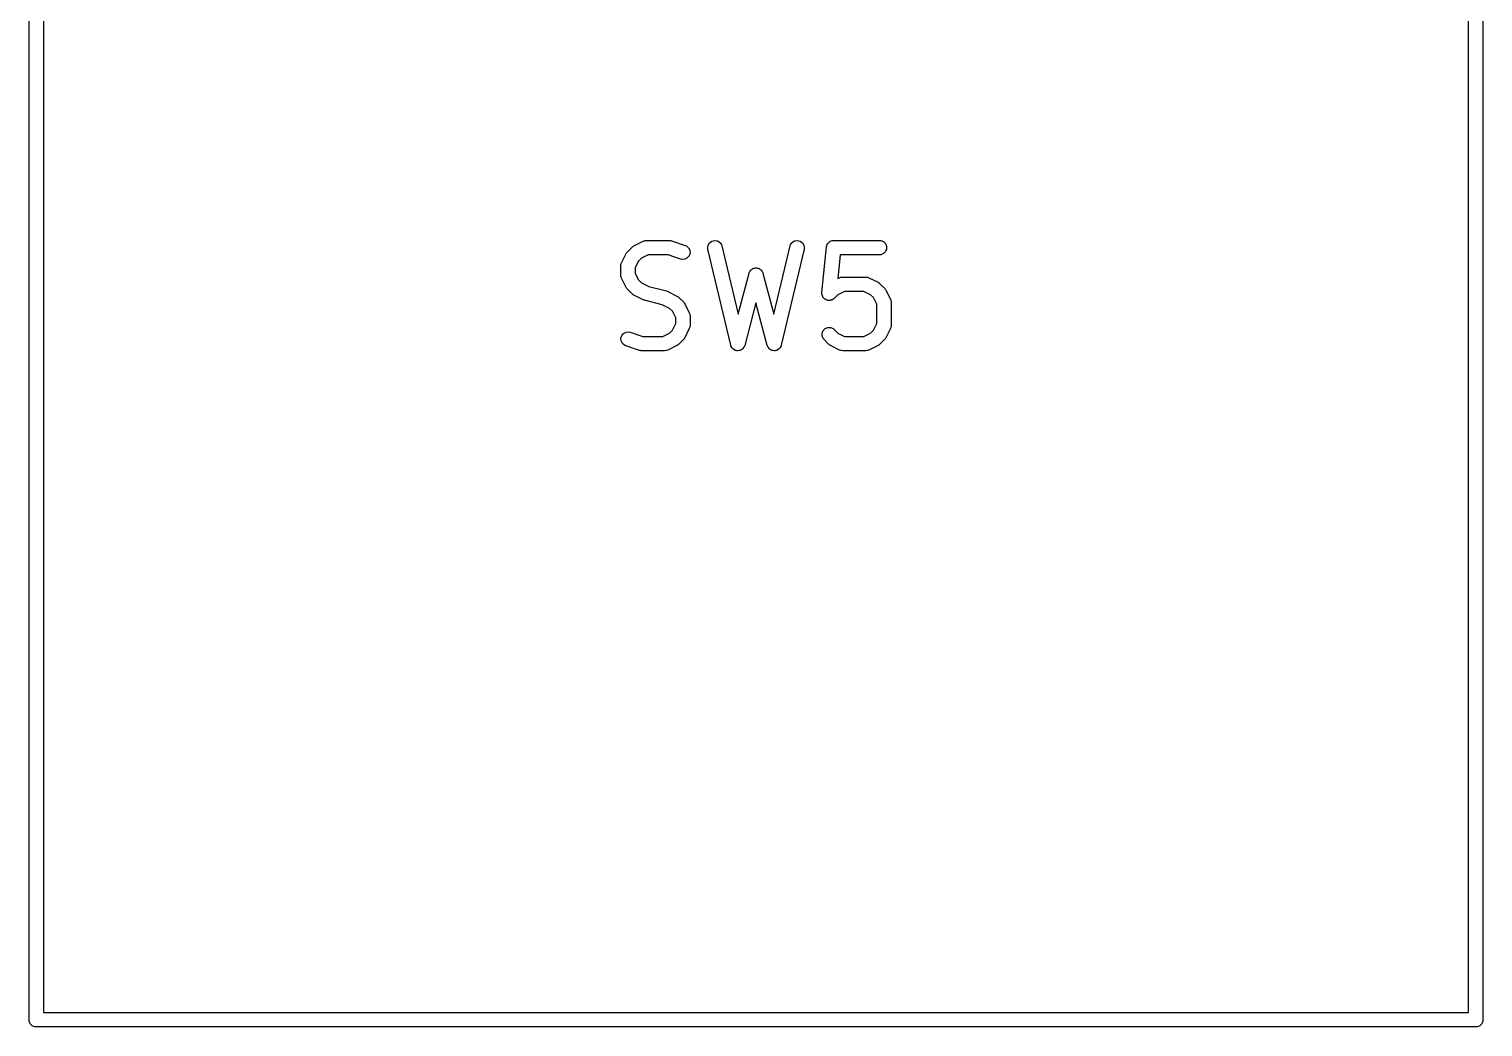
# Model space of a CAD drawing. Header units: millimetres. Extents: x 100.1 to 179.9, y -189 to -95.3.
# Drawn here: x 151.47 to 166.62, y -142.57 to -132.18 of the extents above; entities that cross this region are included whole.
import ezdxf

# ---------------------------------------------------------------- set-up
doc = ezdxf.new("R2010")
doc.units = ezdxf.units.MM
doc.layers.add('F.Fab', color=9, linetype='CONTINUOUS', true_color=0xafafaf)

msp = doc.modelspace()

# ---------------------------------------------------------------- linework, layer by layer
at = {"layer": 'F.Fab', "linetype": 'CONTINUOUS'}
for p, q in [((151.475, -142.5), (151.475, -127.5)), ((166.625, -127.5), (166.625, -142.5)), ((151.625, -127.575), (151.625, -142.425)), ((166.475, -142.425), (166.475, -127.575)), ((157.892511, -134.38126), (157.907143, -134.379819)), ((157.907143, -134.379819), (158.145238, -134.379819)), ((158.145238, -134.379819), (158.152643, -134.380548)), ((158.152643, -134.380548), (158.154618, -134.380408)), ((158.154618, -134.380408), (158.157215, -134.380998)), ((158.590157, -134.386649), (158.618625, -134.379871)), ((158.618625, -134.379871), (158.64752, -134.384504)), ((159.452481, -134.384504), (159.481376, -134.379871)), ((159.481376, -134.379871), (159.509844, -134.38665)), ((159.850497, -134.380707), (159.852284, -134.380169)), ((159.852284, -134.380169), (159.854112, -134.380351)), ((159.854112, -134.380351), (159.859524, -134.379819)), ((159.859524, -134.379819), (160.335714, -134.379819)), ((160.335714, -134.379819), (160.350346, -134.38126)), ((157.649585, -134.611754), (157.697204, -134.516516)), ((157.697204, -134.516516), (157.701168, -134.510216)), ((157.701168, -134.510216), (157.701926, -134.508389)), ((157.701926, -134.508389), (157.703614, -134.506332)), ((157.703614, -134.506332), (157.705036, -134.504073)), ((157.705036, -134.504073), (157.706534, -134.502773)), ((157.706534, -134.502773), (157.711253, -134.497024)), ((157.711253, -134.497024), (157.758872, -134.449405)), ((157.758872, -134.449405), (157.764621, -134.444686)), ((157.764621, -134.444686), (157.765921, -134.443188)), ((157.765921, -134.443188), (157.76818, -134.441766)), ((157.76818, -134.441766), (157.770237, -134.440078)), ((157.770237, -134.440078), (157.772064, -134.43932)), ((157.772064, -134.43932), (157.778364, -134.435356)), ((157.778364, -134.435356), (157.873602, -134.387737)), ((157.924848, -134.529819), (157.856332, -134.564077)), ((157.873602, -134.387737), (157.887333, -134.382482)), ((157.887333, -134.382482), (157.890022, -134.38229)), ((157.890022, -134.38229), (157.892511, -134.38126)), ((158.133068, -134.529819), (157.924848, -134.529819)), ((158.264377, -134.573589), (158.133068, -134.529819)), ((158.157215, -134.380998), (158.15987, -134.38126)), ((158.15987, -134.38126), (158.161701, -134.382018)), ((158.161701, -134.382018), (158.168955, -134.383668)), ((158.168955, -134.383668), (158.311812, -134.431287)), ((158.311812, -134.431287), (158.325237, -134.437281)), ((158.325237, -134.437281), (158.347344, -134.456455)), ((158.347344, -134.456455), (158.360431, -134.482628)), ((158.362506, -134.511818), (158.353252, -134.53958)), ((158.360431, -134.482628), (158.362506, -134.511818)), ((158.546481, -134.457623), (158.551114, -134.428728)), ((158.548469, -134.472191), (158.546481, -134.457623)), ((158.786564, -135.472191), (158.548469, -134.472191)), ((158.551114, -134.428728), (158.56645, -134.403806)), ((158.56645, -134.403806), (158.590157, -134.386649)), ((158.64752, -134.384504), (158.672442, -134.39984)), ((158.672442, -134.39984), (158.689599, -134.423547)), ((158.689599, -134.423547), (158.694389, -134.437447)), ((158.694389, -134.437447), (158.86364, -135.148303)), ((159.236359, -135.148303), (159.405612, -134.437448)), ((159.551532, -134.472191), (159.313436, -135.472191)), ((159.405612, -134.437448), (159.410402, -134.423547)), ((159.410402, -134.423547), (159.427559, -134.39984)), ((159.427559, -134.39984), (159.452481, -134.384504)), ((159.509844, -134.38665), (159.533551, -134.403806)), ((159.533551, -134.403806), (159.548887, -134.428728)), ((159.548887, -134.428728), (159.55352, -134.457623)), ((159.55352, -134.457623), (159.551532, -134.472191)), ((159.737277, -134.923546), (159.784896, -134.447356)), ((159.784896, -134.447356), (159.785965, -134.442023)), ((159.785965, -134.440187), (159.786678, -134.438464)), ((159.785965, -134.442023), (159.785965, -134.440187)), ((159.786678, -134.438464), (159.787786, -134.43294)), ((159.787786, -134.43294), (159.792968, -134.42328)), ((159.792968, -134.42328), (159.797164, -134.413151)), ((159.797164, -134.413151), (159.799835, -134.410479)), ((159.799835, -134.410479), (159.80162, -134.407153)), ((159.80162, -134.407153), (159.810102, -134.400212)), ((159.810102, -134.400212), (159.817856, -134.392459)), ((159.817856, -134.392459), (159.821344, -134.391013)), ((159.821344, -134.391013), (159.824268, -134.388622)), ((159.824268, -134.388622), (159.834765, -134.385454)), ((159.834765, -134.385454), (159.844892, -134.38126)), ((159.844892, -134.38126), (159.850497, -134.380707)), ((159.927398, -134.529819), (159.902579, -134.778009)), ((160.335714, -134.529819), (159.927398, -134.529819)), ((160.350346, -134.528378), (160.335714, -134.529819)), ((160.350346, -134.38126), (160.377382, -134.392459)), ((160.377382, -134.517179), (160.350346, -134.528378)), ((160.377382, -134.392459), (160.398074, -134.413151)), ((160.398074, -134.496487), (160.377382, -134.517179)), ((160.398074, -134.413151), (160.409273, -134.440187)), ((160.409273, -134.469451), (160.398074, -134.496487)), ((160.409273, -134.440187), (160.409273, -134.469451)), ((157.641667, -134.645295), (157.643108, -134.630663)), ((157.641667, -134.740533), (157.641667, -134.645295)), ((157.643108, -134.630663), (157.644139, -134.628173)), ((157.644139, -134.628173), (157.64433, -134.625486)), ((157.64433, -134.625486), (157.649585, -134.611754)), ((157.825925, -134.594484), (157.791667, -134.663)), ((157.791667, -134.663), (157.791667, -134.722828)), ((157.856332, -134.564077), (157.825925, -134.594484)), ((158.278714, -134.576849), (158.264377, -134.573589)), ((158.307904, -134.574774), (158.278714, -134.576849)), ((158.334078, -134.561688), (158.307904, -134.574774)), ((158.353252, -134.53958), (158.334078, -134.561688)), ((159.000482, -134.684204), (159.009049, -134.679243)), ((159.009049, -134.679243), (159.016909, -134.673228)), ((159.016909, -134.673228), (159.021601, -134.671976)), ((159.021601, -134.671976), (159.025807, -134.669542)), ((159.025807, -134.669542), (159.035624, -134.668237)), ((159.035624, -134.668237), (159.045185, -134.665688)), ((159.045185, -134.665688), (159.049997, -134.666327)), ((159.049997, -134.666327), (159.054816, -134.665687)), ((159.054816, -134.665687), (159.064386, -134.668239)), ((159.064386, -134.668239), (159.074193, -134.669542)), ((159.074193, -134.669542), (159.078394, -134.671974)), ((159.078394, -134.671974), (159.083091, -134.673227)), ((159.083091, -134.673227), (159.090953, -134.679245)), ((159.090953, -134.679245), (159.099518, -134.684204)), ((157.643108, -134.755165), (157.641667, -134.740533)), ((157.644139, -134.757654), (157.643108, -134.755165)), ((157.64433, -134.760342), (157.644139, -134.757654)), ((157.649585, -134.774074), (157.64433, -134.760342)), ((157.697204, -134.869312), (157.649585, -134.774074)), ((157.791667, -134.722828), (157.825925, -134.791344)), ((157.825925, -134.791344), (157.856332, -134.821751)), ((157.856332, -134.821751), (157.933319, -134.860244)), ((158.86364, -135.148303), (158.977532, -134.721208)), ((158.977532, -134.721208), (158.978817, -134.717779)), ((158.978817, -134.717779), (158.979009, -134.71634)), ((158.979009, -134.71634), (158.979998, -134.71463)), ((158.979998, -134.71463), (158.982695, -134.707441)), ((158.982695, -134.707441), (158.988712, -134.69958)), ((158.988712, -134.69958), (158.993671, -134.691015)), ((158.993671, -134.691015), (158.997528, -134.688062)), ((158.997528, -134.688062), (159.000482, -134.684204)), ((159.099518, -134.684204), (159.10247, -134.688061)), ((159.10247, -134.688061), (159.106329, -134.691015)), ((159.106329, -134.691015), (159.11129, -134.699583)), ((159.11129, -134.699583), (159.117305, -134.707442)), ((159.117305, -134.707442), (159.119999, -134.714626)), ((159.119999, -134.714626), (159.120991, -134.716339)), ((159.120991, -134.716339), (159.121182, -134.71778)), ((159.121182, -134.71778), (159.122468, -134.721208)), ((159.122468, -134.721208), (159.236359, -135.148303)), ((159.902579, -134.778009), (159.921221, -134.768689)), ((159.921221, -134.768689), (159.934952, -134.763434)), ((159.934952, -134.763434), (159.937641, -134.763242)), ((159.937641, -134.763242), (159.94013, -134.762212)), ((159.94013, -134.762212), (159.954762, -134.760771)), ((159.954762, -134.760771), (160.192857, -134.760771)), ((160.192857, -134.760771), (160.207489, -134.762212)), ((160.207489, -134.762212), (160.209978, -134.763243)), ((160.209978, -134.763243), (160.212666, -134.763434)), ((160.212666, -134.763434), (160.226398, -134.768689)), ((160.226398, -134.768689), (160.321636, -134.816308)), ((160.321636, -134.816308), (160.327935, -134.820272)), ((160.327935, -134.820272), (160.329763, -134.82103)), ((160.329763, -134.82103), (160.331819, -134.822718)), ((160.331819, -134.822718), (160.334079, -134.82414)), ((160.334079, -134.82414), (160.335378, -134.825638)), ((160.335378, -134.825638), (160.341128, -134.830357)), ((160.341128, -134.830357), (160.388747, -134.877976)), ((157.701168, -134.875611), (157.697204, -134.869312)), ((157.701926, -134.877439), (157.701168, -134.875611)), ((157.703614, -134.879495), (157.701926, -134.877439)), ((157.705036, -134.881755), (157.703614, -134.879495)), ((157.706534, -134.883054), (157.705036, -134.881755)), ((157.711253, -134.888804), (157.706534, -134.883054)), ((157.758872, -134.936423), (157.711253, -134.888804)), ((157.764621, -134.941141), (157.758872, -134.936423)), ((157.765921, -134.94264), (157.764621, -134.941141)), ((157.76818, -134.944061), (157.765921, -134.94264)), ((157.770237, -134.94575), (157.76818, -134.944061)), ((157.772064, -134.946507), (157.770237, -134.94575)), ((157.778364, -134.950472), (157.772064, -134.946507)), ((157.873602, -134.998091), (157.778364, -134.950472)), ((157.933319, -134.860244), (158.115809, -134.905867)), ((158.115809, -134.905867), (158.116888, -134.906252)), ((158.116888, -134.906252), (158.117428, -134.906291)), ((158.117428, -134.906291), (158.123509, -134.908618)), ((158.123509, -134.908618), (158.129655, -134.910814)), ((158.129655, -134.910814), (158.13009, -134.911136)), ((158.13009, -134.911136), (158.13116, -134.911546)), ((158.13116, -134.911546), (158.226398, -134.959165)), ((158.226398, -134.959165), (158.232697, -134.963129)), ((158.232697, -134.963129), (158.234525, -134.963887)), ((158.234525, -134.963887), (158.236581, -134.965575)), ((158.236581, -134.965575), (158.238841, -134.966997)), ((158.238841, -134.966997), (158.24014, -134.968495)), ((158.24014, -134.968495), (158.24589, -134.973214)), ((158.24589, -134.973214), (158.293509, -135.020833)), ((159.737255, -134.938249), (159.737277, -134.923546)), ((159.738346, -134.941864), (159.737255, -134.938249)), ((159.738346, -134.94564), (159.738346, -134.941864)), ((159.74254, -134.955765), (159.738346, -134.94564)), ((159.745708, -134.966265), (159.74254, -134.955765)), ((159.748099, -134.969188), (159.745708, -134.966265)), ((159.749545, -134.972677), (159.748099, -134.969188)), ((159.757298, -134.98043), (159.749545, -134.972677)), ((159.764239, -134.988913), (159.757298, -134.98043)), ((159.864938, -134.984042), (159.853573, -134.993369)), ((159.903951, -134.945029), (159.864938, -134.984042)), ((159.972467, -134.910771), (159.903951, -134.945029)), ((160.175152, -134.910771), (159.972467, -134.910771)), ((160.243668, -134.945029), (160.175152, -134.910771)), ((160.274075, -134.975436), (160.243668, -134.945029)), ((160.308333, -135.043952), (160.274075, -134.975436)), ((160.388747, -134.877976), (160.393465, -134.883725)), ((160.393465, -134.883725), (160.394964, -134.885025)), ((160.394964, -134.885025), (160.396385, -134.887284)), ((160.396385, -134.887284), (160.398074, -134.889341)), ((160.398074, -134.889341), (160.398831, -134.891168)), ((160.398831, -134.891168), (160.402796, -134.897468)), ((160.402796, -134.897468), (160.450415, -134.992706)), ((157.874671, -134.9985), (157.873602, -134.998091)), ((157.875107, -134.998823), (157.874671, -134.9985)), ((157.881243, -135.001015), (157.875107, -134.998823)), ((157.887333, -135.003346), (157.881243, -135.001015)), ((157.887873, -135.003384), (157.887333, -135.003346)), ((157.888953, -135.00377), (157.887873, -135.003384)), ((158.071443, -135.049392), (157.888953, -135.00377)), ((158.14843, -135.087886), (158.071443, -135.049392)), ((158.178837, -135.118293), (158.14843, -135.087886)), ((158.213095, -135.186809), (158.178837, -135.118293)), ((158.293509, -135.020833), (158.298227, -135.026582)), ((158.298227, -135.026582), (158.299726, -135.027882)), ((158.299726, -135.027882), (158.301147, -135.030141)), ((158.301147, -135.030141), (158.302836, -135.032198)), ((158.302836, -135.032198), (158.303593, -135.034025)), ((158.303593, -135.034025), (158.307558, -135.040325)), ((158.307558, -135.040325), (158.355177, -135.135563)), ((158.355177, -135.135563), (158.360432, -135.149294)), ((159.049999, -135.031613), (158.931992, -135.474144)), ((159.168008, -135.474144), (159.049999, -135.031613)), ((159.767565, -134.990697), (159.764239, -134.988913)), ((159.770237, -134.993369), (159.767565, -134.990697)), ((159.780364, -134.997564), (159.770237, -134.993369)), ((159.790026, -135.002747), (159.780364, -134.997564)), ((159.793785, -135.003122), (159.790026, -135.002747)), ((159.797274, -135.004568), (159.793785, -135.003122)), ((159.808235, -135.004568), (159.797274, -135.004568)), ((159.819145, -135.005659), (159.808235, -135.004568)), ((159.822761, -135.004568), (159.819145, -135.005659)), ((159.826536, -135.004568), (159.822761, -135.004568)), ((159.836661, -135.000373), (159.826536, -135.004568)), ((159.847161, -134.997206), (159.836661, -135.000373)), ((159.850084, -134.994814), (159.847161, -134.997206)), ((159.853573, -134.993369), (159.850084, -134.994814)), ((160.308333, -135.246637), (160.308333, -135.043952)), ((160.450415, -134.992706), (160.45567, -135.006437)), ((160.45567, -135.006437), (160.455861, -135.009126)), ((160.455861, -135.009126), (160.456892, -135.011615)), ((160.456892, -135.011615), (160.458333, -135.026247)), ((160.458333, -135.026247), (160.458333, -135.264342)), ((158.178836, -135.315153), (158.213095, -135.246637)), ((158.213095, -135.246637), (158.213095, -135.186809)), ((158.360432, -135.284152), (158.355177, -135.297883)), ((158.360432, -135.149294), (158.360623, -135.151983)), ((158.360623, -135.281462), (158.360432, -135.284152)), ((158.360623, -135.151983), (158.361654, -135.154472)), ((158.361654, -135.278974), (158.360623, -135.281462)), ((158.361654, -135.154472), (158.363095, -135.169104)), ((158.363095, -135.264342), (158.361654, -135.278974)), ((158.363095, -135.169104), (158.363095, -135.264342)), ((159.770238, -135.297219), (159.797274, -135.286021)), ((159.797274, -135.286021), (159.826537, -135.286021)), ((159.826537, -135.286021), (159.853573, -135.29722)), ((160.274074, -135.315153), (160.308333, -135.246637)), ((160.45567, -135.284152), (160.450415, -135.297883)), ((160.455861, -135.281462), (160.45567, -135.284152)), ((160.456892, -135.278974), (160.455861, -135.281462)), ((160.458333, -135.264342), (160.456892, -135.278974)), ((157.642256, -135.39782), (157.65151, -135.370057)), ((157.644331, -135.42701), (157.642256, -135.39782)), ((157.657417, -135.453183), (157.644331, -135.42701)), ((157.65151, -135.370057), (157.670684, -135.34795)), ((157.670684, -135.34795), (157.696857, -135.334864)), ((157.696857, -135.334864), (157.726047, -135.332789)), ((157.726047, -135.332789), (157.740384, -135.336049)), ((157.740384, -135.336049), (157.871694, -135.379819)), ((157.871694, -135.379819), (158.079914, -135.379819)), ((158.079914, -135.379819), (158.148429, -135.345561)), ((158.148429, -135.345561), (158.178836, -135.315153)), ((158.293509, -135.412613), (158.245891, -135.460232)), ((158.298227, -135.406863), (158.293509, -135.412613)), ((158.299726, -135.405564), (158.298227, -135.406863)), ((158.301147, -135.403305), (158.299726, -135.405564)), ((158.302837, -135.401247), (158.301147, -135.403305)), ((158.303594, -135.399417), (158.302837, -135.401247)), ((158.307558, -135.393121), (158.303594, -135.399417)), ((158.355177, -135.297883), (158.307558, -135.393121)), ((159.738346, -135.344948), (159.749545, -135.317912)), ((159.738346, -135.374211), (159.738346, -135.344948)), ((159.749544, -135.401247), (159.738346, -135.374211)), ((159.758871, -135.412612), (159.749544, -135.401247)), ((159.749545, -135.317912), (159.770238, -135.297219)), ((159.80649, -135.460232), (159.758871, -135.412612)), ((159.853573, -135.29722), (159.864939, -135.306548)), ((159.864939, -135.306548), (159.903951, -135.345561)), ((159.903951, -135.345561), (159.972467, -135.379819)), ((159.972467, -135.379819), (160.175152, -135.379819)), ((160.175152, -135.379819), (160.243667, -135.345561)), ((160.243667, -135.345561), (160.274074, -135.315153)), ((160.388747, -135.412613), (160.341129, -135.460232)), ((160.393465, -135.406863), (160.388747, -135.412613)), ((160.394964, -135.405564), (160.393465, -135.406863)), ((160.396385, -135.403305), (160.394964, -135.405564)), ((160.398075, -135.401247), (160.396385, -135.403305)), ((160.398832, -135.399417), (160.398075, -135.401247)), ((160.402796, -135.393121), (160.398832, -135.399417)), ((160.450415, -135.297883), (160.402796, -135.393121)), ((157.679524, -135.472357), (157.657417, -135.453183)), ((157.69295, -135.478351), (157.679524, -135.472357)), ((157.835806, -135.52597), (157.69295, -135.478351)), ((157.843061, -135.527619), (157.835806, -135.52597)), ((157.844892, -135.528378), (157.843061, -135.527619)), ((157.847545, -135.528639), (157.844892, -135.528378)), ((157.850143, -135.52923), (157.847545, -135.528639)), ((157.852117, -135.529089), (157.850143, -135.52923)), ((157.859524, -135.529819), (157.852117, -135.529089)), ((158.097619, -135.529819), (157.859524, -135.529819)), ((158.112251, -135.528378), (158.097619, -135.529819)), ((158.11474, -135.527346), (158.112251, -135.528378)), ((158.117428, -135.527156), (158.11474, -135.527346)), ((158.13116, -135.521901), (158.117428, -135.527156)), ((158.226398, -135.474282), (158.13116, -135.521901)), ((158.232697, -135.470317), (158.226398, -135.474282)), ((158.234525, -135.46956), (158.232697, -135.470317)), ((158.236581, -135.467872), (158.234525, -135.46956)), ((158.238841, -135.46645), (158.236581, -135.467872)), ((158.240141, -135.46495), (158.238841, -135.46645)), ((158.245891, -135.460232), (158.240141, -135.46495)), ((158.788293, -135.47721), (158.786564, -135.472191)), ((158.788533, -135.479012), (158.788293, -135.47721)), ((158.789475, -135.48064), (158.788533, -135.479012)), ((158.791354, -135.486091), (158.789475, -135.48064)), ((158.79774, -135.494915), (158.791354, -135.486091)), ((158.803195, -135.504337), (158.79774, -135.494915)), ((158.806252, -135.506677), (158.803195, -135.504337)), ((158.808511, -135.509798), (158.806252, -135.506677)), ((158.817786, -135.515505), (158.808511, -135.509798)), ((158.826433, -135.522124), (158.817786, -135.515505)), ((158.830153, -135.523116), (158.826433, -135.522124)), ((158.833433, -135.525134), (158.830153, -135.523116)), ((158.844187, -135.526858), (158.833433, -135.525134)), ((158.854709, -135.529664), (158.844187, -135.526858)), ((158.858524, -135.529157), (158.854709, -135.529664)), ((158.862328, -135.529767), (158.858524, -135.529157)), ((158.872926, -135.527243), (158.862328, -135.529767)), ((158.883717, -135.52581), (158.872926, -135.527243)), ((158.887048, -135.523881), (158.883717, -135.52581)), ((158.890796, -135.522989), (158.887048, -135.523881)), ((158.89962, -135.516602), (158.890796, -135.522989)), ((158.909042, -135.511148), (158.89962, -135.516602)), ((158.911382, -135.50809), (158.909042, -135.511148)), ((158.914503, -135.505832), (158.911382, -135.50809)), ((158.92021, -135.496556), (158.914503, -135.505832)), ((158.926829, -135.48791), (158.92021, -135.496556)), ((158.928854, -135.48251), (158.926829, -135.48791)), ((158.929839, -135.48091), (158.928854, -135.48251)), ((158.930126, -135.479118), (158.929839, -135.48091)), ((158.931992, -135.474144), (158.930126, -135.479118)), ((159.169873, -135.479119), (159.168008, -135.474144)), ((159.170161, -135.48091), (159.169873, -135.479119)), ((159.171145, -135.482509), (159.170161, -135.48091)), ((159.173171, -135.487911), (159.171145, -135.482509)), ((159.179791, -135.496559), (159.173171, -135.487911)), ((159.185497, -135.505832), (159.179791, -135.496559)), ((159.188617, -135.50809), (159.185497, -135.505832)), ((159.190958, -135.511148), (159.188617, -135.50809)), ((159.200379, -135.516602), (159.190958, -135.511148)), ((159.209204, -135.522989), (159.200379, -135.516602)), ((159.212951, -135.523881), (159.209204, -135.522989)), ((159.216283, -135.52581), (159.212951, -135.523881)), ((159.227076, -135.527244), (159.216283, -135.52581)), ((159.237672, -135.529767), (159.227076, -135.527244)), ((159.241473, -135.529157), (159.237672, -135.529767)), ((159.245292, -135.529665), (159.241473, -135.529157)), ((159.255823, -135.526856), (159.245292, -135.529665)), ((159.266567, -135.525134), (159.255823, -135.526856)), ((159.269843, -135.523118), (159.266567, -135.525134)), ((159.273567, -135.522125), (159.269843, -135.523118)), ((159.282217, -135.515503), (159.273567, -135.522125)), ((159.291489, -135.509798), (159.282217, -135.515503)), ((159.293747, -135.506677), (159.291489, -135.509798)), ((159.296805, -135.504337), (159.293747, -135.506677)), ((159.30226, -135.494914), (159.296805, -135.504337)), ((159.308646, -135.486091), (159.30226, -135.494914)), ((159.310523, -135.480642), (159.308646, -135.486091)), ((159.311467, -135.479013), (159.310523, -135.480642)), ((159.311706, -135.477209), (159.311467, -135.479013)), ((159.313436, -135.472191), (159.311706, -135.477209)), ((159.812239, -135.46495), (159.80649, -135.460232)), ((159.81354, -135.46645), (159.812239, -135.46495)), ((159.815799, -135.467872), (159.81354, -135.46645)), ((159.817856, -135.46956), (159.815799, -135.467872)), ((159.819683, -135.470317), (159.817856, -135.46956)), ((159.825983, -135.474282), (159.819683, -135.470317)), ((159.921221, -135.521901), (159.825983, -135.474282)), ((159.934952, -135.527156), (159.921221, -135.521901)), ((159.937641, -135.527347), (159.934952, -135.527156)), ((159.94013, -135.528378), (159.937641, -135.527347)), ((159.954762, -135.529819), (159.94013, -135.528378)), ((160.192857, -135.529819), (159.954762, -135.529819)), ((160.207489, -135.528378), (160.192857, -135.529819)), ((160.209978, -135.527346), (160.207489, -135.528378)), ((160.212666, -135.527156), (160.209978, -135.527346)), ((160.226398, -135.521901), (160.212666, -135.527156)), ((160.321636, -135.474282), (160.226398, -135.521901)), ((160.327935, -135.470317), (160.321636, -135.474282)), ((160.329763, -135.46956), (160.327935, -135.470317)), ((160.331819, -135.467872), (160.329763, -135.46956)), ((160.334079, -135.46645), (160.331819, -135.467872)), ((160.335379, -135.46495), (160.334079, -135.46645)), ((160.341129, -135.460232), (160.335379, -135.46495)), ((151.476441, -142.514632), (151.475, -142.5)), ((151.48764, -142.541668), (151.476441, -142.514632)), ((151.508332, -142.56236), (151.48764, -142.541668)), ((151.625, -142.425), (166.475, -142.425)), ((166.61236, -142.541668), (166.591668, -142.56236)), ((166.623559, -142.514632), (166.61236, -142.541668)), ((166.625, -142.5), (166.623559, -142.514632)), ((151.535368, -142.573559), (151.508332, -142.56236)), ((151.55, -142.575), (151.535368, -142.573559)), ((166.55, -142.575), (151.55, -142.575)), ((166.564632, -142.573559), (166.55, -142.575)), ((166.591668, -142.56236), (166.564632, -142.573559))]:
    msp.add_line(p, q, dxfattribs=at)

doc.saveas('drawing.dxf')
